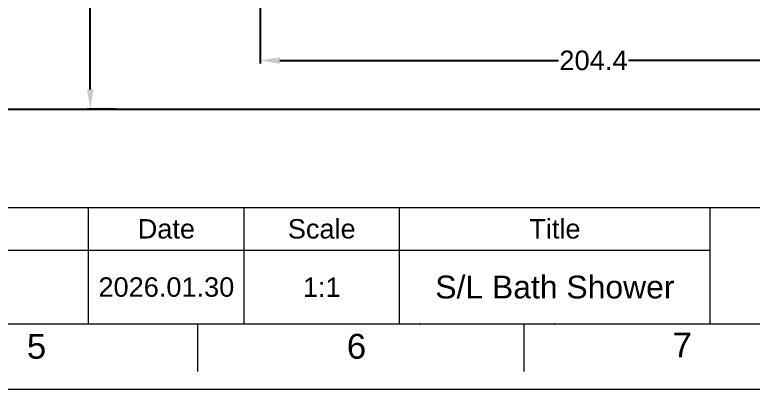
# Model space of a CAD drawing. Header units: millimetres. Extents: x -244938 to -244097, y -22577 to -21982.
# Drawn here: x -244473.6 to -244247.1, y -22576.8 to -22461.8 of the extents above; entities that cross this region are included whole.
import ezdxf

# ---------------------------------------------------------------- set-up
doc = ezdxf.new("R2010")
doc.units = ezdxf.units.MM
doc.layers.add('FORM', color=7, linetype='Continuous', lineweight=13)
doc.layers.add('TEXT', color=2, linetype='Continuous')
doc.layers.add('벽', color=2, linetype='Continuous')
doc.styles.get("Standard").update_dxf_attribs({"font": 'arial.ttf'})
doc.dimstyles.new('겸용-샤워욕조용1', dxfattribs={"dimscale": 0.6, "dimtxt": 10, "dimasz": 10, "dimexe": 1.5, "dimexo": 1.5, "dimgap": 1, "dimtad": 0, "dimtih": 1, "dimtoh": 1, "dimdec": 1, "dimdsep": 46, "dimtxsty": 'Standard', "dimcen": 2.5, "dimclrd": 5, "dimclre": 5, "dimclrt": 5, "dimadec": 1, "dimazin": 2, "dimtfac": 1, "dimtdec": 1, "dimtmove": 0, "dimatfit": 3, "dimfxl": 1.25, "dimarcsym": 0})

# ---------------------------------------------------------------- blocks, each defined once
blk = doc.blocks.new('*D19')
at = {"color": 5, "lineweight": -2, "transparency": 16777216}
for p, q in [((-244237.83, -22219.62), (-244451.36, -22219.62)), ((-244450.46, -22225.62), (-244450.46, -22350.66)), ((-244450.46, -22484.77), (-244450.46, -22359.73)), ((-244442.66, -22490.77), (-244451.36, -22490.77))]:
    blk.add_line(p, q, dxfattribs=at)
at = {"color": 5, "transparency": 16777216}
for points in [[(-244451.46, -22225.62), (-244449.46, -22225.62), (-244450.46, -22219.62)], [(-244451.46, -22484.77), (-244449.46, -22484.77), (-244450.46, -22490.77)]]:
    blk.add_solid(points, dxfattribs=at)
at = {"layer": 'Defpoints', "color": 0, "transparency": 16777216}
for p in [(-244236.93, -22219.62), (-244450.46, -22490.77), (-244441.76, -22490.77)]:
    blk.add_point(p, dxfattribs=at)
at = {"color": 5, "transparency": 16777216, "insert": (-244450.46, -22355.19), "char_height": 6, "attachment_point": 5}
blk.add_mtext('(1600)', dxfattribs=at)
blk = doc.blocks.new('*D15')
at = {"color": 5, "lineweight": -2, "transparency": 16777216}
for p, q in [((-244398.3, -22366.19), (-244398.3, -22476.77)), ((-244193.86, -22455.71), (-244193.86, -22476.77)), ((-244392.3, -22475.87), (-244306.84, -22475.87)), ((-244199.86, -22475.87), (-244285.32, -22475.87))]:
    blk.add_line(p, q, dxfattribs=at)
at = {"color": 5, "transparency": 16777216}
for points in [[(-244392.3, -22474.87), (-244392.3, -22476.87), (-244398.3, -22475.87)], [(-244199.86, -22474.87), (-244199.86, -22476.87), (-244193.86, -22475.87)]]:
    blk.add_solid(points, dxfattribs=at)
at = {"layer": 'Defpoints', "color": 0, "transparency": 16777216}
for p in [(-244398.3, -22365.29), (-244193.86, -22454.81), (-244193.86, -22475.87)]:
    blk.add_point(p, dxfattribs=at)
at = {"color": 5, "transparency": 16777216, "insert": (-244296.08, -22475.87), "char_height": 6, "attachment_point": 5}
blk.add_mtext('204.4', dxfattribs=at)

msp = doc.modelspace()

# ---------------------------------------------------------------- linework, layer by layer
at = {"layer": 'FORM'}
for p, q in [((-244762.04, -22521.04), (-244117.22, -22521.04)), ((-244450.95, -22556.8), (-244450.95, -22521.04)), ((-244450.95, -22556.8), (-244450.95, -22521.04)), ((-244450.95, -22556.8), (-244450.95, -22521.04)), ((-244403.28, -22556.8), (-244403.28, -22521.04)), ((-244355.6, -22556.8), (-244355.6, -22521.04)), ((-244260.25, -22556.8), (-244260.25, -22521.04)), ((-244818.05, -22534.16), (-244260.25, -22534.16))]:
    msp.add_line(p, q, dxfattribs=at)
at = {"layer": 'FORM', "color": 7, "linetype": 'Continuous'}
for p, q in [((-244117.22, -22556.8), (-244918.17, -22556.8)), ((-244417.58, -22556.8), (-244417.58, -22571.35)), ((-244317.46, -22556.8), (-244317.46, -22571.35)), ((-244938.2, -22576.83), (-244097.2, -22576.83))]:
    msp.add_line(p, q, dxfattribs=at)
at = {"layer": 'FORM'}
for p in [(-244349.48, -22556.8), (-244308.04, -22556.8)]:
    msp.add_point(p, dxfattribs=at)
at = {"layer": '벽'}
msp.add_line((-244858.57, -22490.77), (-244193.86, -22490.77), dxfattribs=at)

# ---------------------------------------------------------------- texts
at = {"layer": 'FORM', "char_height": 7.63, "attachment_point": 5}
for s, insert in [('7', (-244268.83, -22563.23)), ('5', (-244466.94, -22563.68)), ('6', (-244368.78, -22563.68))]:
    msp.add_mtext_dynamic_manual_height_columns(s, width=50.0595, gutter_width=12.51, heights=[0], dxfattribs=dict(at, insert=insert))
at = {"layer": 'TEXT', "attachment_point": 5}
for s, width, insert, char_height in [('Date', 47.6757, (-244427.11, -22527.6), 5.959), ('Scale', 47.6757, (-244379.44, -22527.6), 5.959), ('Title', 95.3515, (-244307.92, -22527.6), 5.959), ('2026.01.30', 47.6757, (-244427.11, -22545.48), 5.959), ('1:1', 47.6757, (-244379.44, -22545.48), 5.959), ('S/L Bath Shower', 80.4181, (-244307.92, -22545.48), 7)]:
    msp.add_mtext_dynamic_manual_height_columns(s, width=width, gutter_width=29.8, heights=[0], dxfattribs=dict(at, insert=insert, char_height=char_height))

# ---------------------------------------------------------------- dimensions: what is measured, and where the dimension line sits
at = {"color": 1}
dim = msp.add_linear_dim(base=(-244450.46, -22490.77), p1=(-244236.93, -22219.62), p2=(-244441.76, -22490.77), angle=90, text='(1600)', dimstyle='겸용-샤워욕조용1', dxfattribs=at)
dim.commit()
dim.dimension.update_dxf_attribs({"geometry": '*D19', "text_midpoint": (-244450.46, -22355.19)})
dim = msp.add_linear_dim(base=(-244193.86, -22475.87), p1=(-244398.3, -22365.29), p2=(-244193.86, -22454.81), dimstyle='겸용-샤워욕조용1', dxfattribs=at)
dim.commit()
dim.dimension.update_dxf_attribs({"geometry": '*D15', "text_midpoint": (-244296.08, -22475.87)})

doc.saveas('drawing.dxf')
